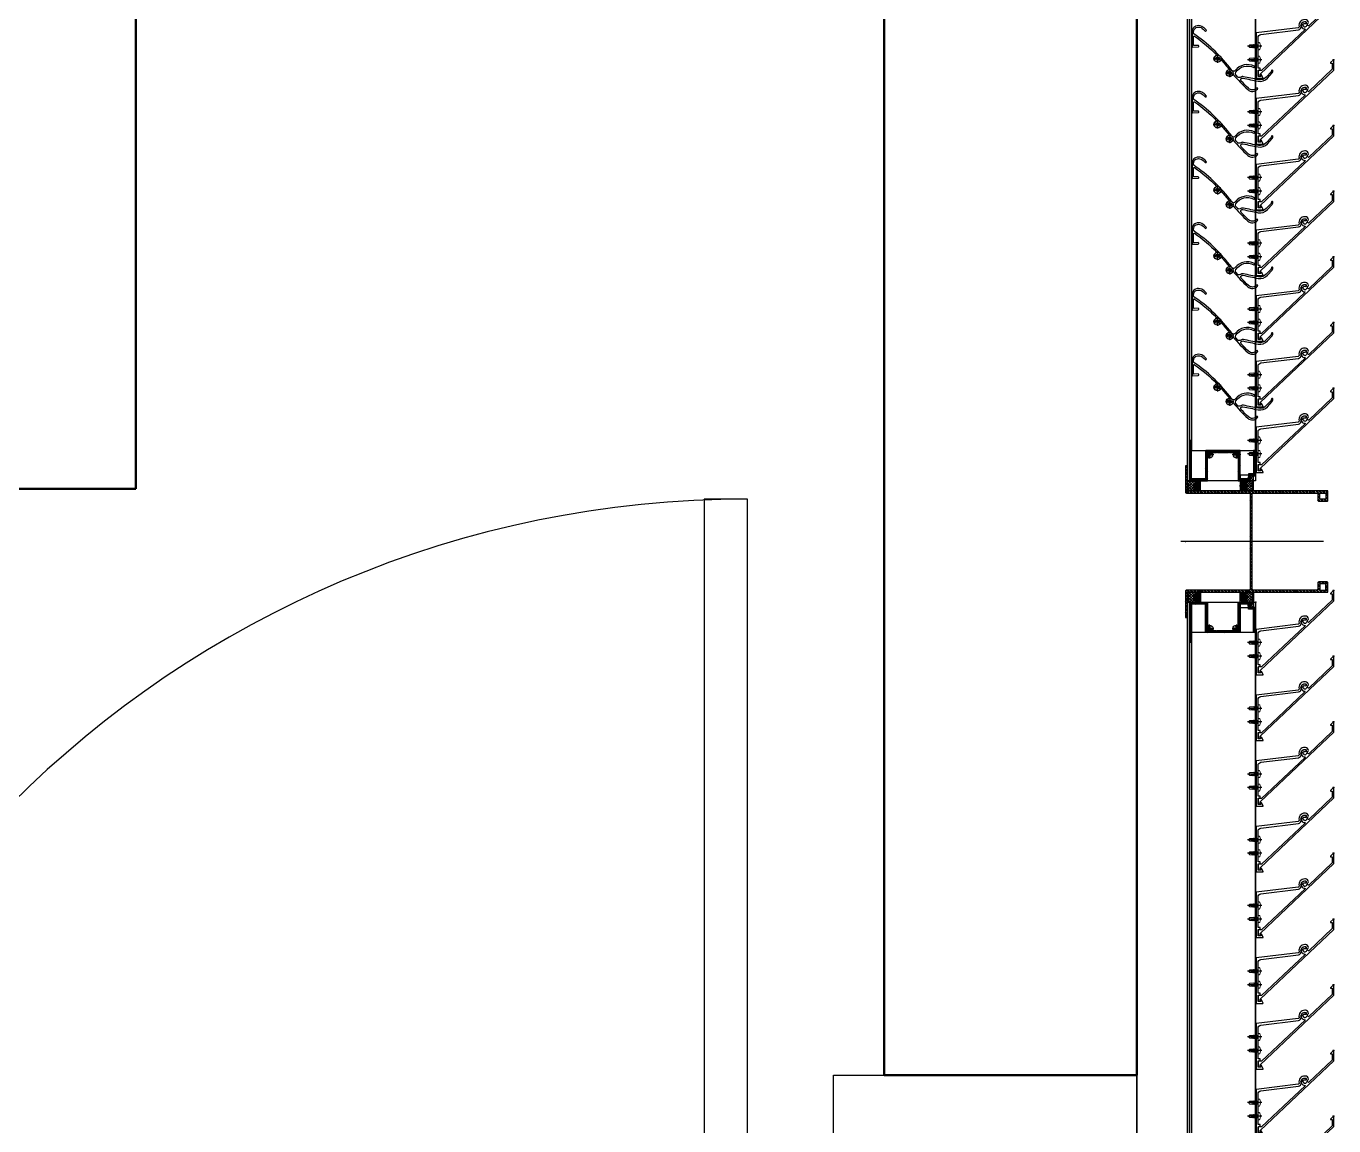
# Model space of a CAD drawing. Header units: millimetres. Extents: x -1379 to 1385823, y -4884429 to 548763.
# Drawn here: x 417951 to 419244, y -2335319 to -2334231 of the extents above; entities that cross this region are included whole.
import ezdxf

# ---------------------------------------------------------------- set-up
doc = ezdxf.new("R2010")
doc.units = ezdxf.units.MM
doc.set_wipeout_variables(frame=1)
doc.linetypes.add('CENTER', pattern=[50.8, 31.75, -6.35, 6.35, -6.35])
for name, color, linetype in [('000 - CONCRETE_COL_CUT_COLOR_5', 7, 'Continuous'), ('000 - CONCRETE_EX_BUILDING_MAIN_COLOR_1', 7, 'Continuous'), ('010 - ASPG_ACCESSORIES_MAIN_COLOR_1', 7, 'Continuous'), ('010 - ASPG_EXTR_DEF_SUB', 7, 'Continuous'), ('010 - ASPG_EXTR_MAIN_COLOR_2', 7, 'Continuous'), ('010 - ASPG_FASTERN_DEF_SUB', 7, 'Continuous'), ('010 - ASPG_FRAMING_CUT_COLOR_4', 7, 'Continuous'), ('010 - ASPG_FRAMING_DEF_SUB', 7, 'Continuous'), ('010 - ASPG_FRAMING_HATCH_', 7, 'Continuous'), ('010 - ASPG_FRAMING_MAIN_COLOR_2', 7, 'Continuous'), ('010 - ASPG_FRAMING_SUB_COLOR_2', 7, 'Continuous'), ('010 - ASPG_FRAMING_WIPEOUT_', 7, 'Continuous'), ('BOLT & SCREW', 7, 'Continuous'), ('Center Line', 7, 'CENTER')]:
    doc.layers.add(name, color=color, linetype=linetype)
for name, color, linetype, lineweight in [('12-GRID', 7, 'CENTER', 13), ('A-COLS-E', 7, 'Continuous', 35), ('A-DOOR-E', 7, 'Continuous', 35), ('A-FLOR-E', 7, 'Continuous', 35), ('SCREW', 7, 'Continuous', 5), ('WALL-E', 7, 'Continuous', 50)]:
    doc.layers.add(name, color=color, linetype=linetype, lineweight=lineweight)
pattern_1 = [(270, (1257419.24324, -520041.6224), (0.65495992507, -1.1344238721), [0.7562825814, -1.5125651628]), (30, (1257419.24324, -520041.6224), (0.65495992936, 1.1344238696), [0.7562825814, -1.5125651628]), (330, (1257419.24324, -520041.6224), (1.30991985442, -2.48e-09), [-1.5125651628, 0.7562825814])]
pattern_2 = [(315, (1257419.4929, -520021.6224), (1.3369313545, 1.3369313545), []), (45, (1257419.4929, -520021.6224), (-1.3369313545, 1.3369313545), [])]
pattern_3 = [(270, (1257419.4425, -520043.9224), (0.65495992507, -1.1344238721), [0.7562825814, -1.5125651628]), (30, (1257419.4425, -520043.9224), (0.65495992936, 1.1344238696), [0.7562825814, -1.5125651628]), (330, (1257419.4425, -520043.9224), (1.30991985442, -2.48e-09), [-1.5125651628, 0.7562825814])]
pattern_4 = [(315, (1257419.1929, -520023.9224), (1.3369313545, 1.3369313545), []), (45, (1257419.1929, -520023.9224), (-1.3369313545, 1.3369313545), [])]

# ---------------------------------------------------------------- blocks, each defined once
blk = doc.blocks.new('*U3530')
at = {"layer": '12-GRID', "color": 7, "linetype": 'CENTER'}
for p, q in [((0, -6.2), (0, 2.2)), ((-4.2, -2), (4.2, -2))]:
    blk.add_line(p, q, dxfattribs=at)
at = {"layer": 'BOLT & SCREW', "color": 7}
for p, q in [((-0.6, -1.8), (-1.8, -1.6)), ((-0.6, -2.2), (-1.8, -2.4)), ((-0.5, -1.8), (-0.9, -1.6)), ((-0.5, -2.2), (-0.9, -2.4)), ((-0.2, -1.4), (-0.4, -0.2)), ((-0.2, -1.5), (-0.4, -1.1)), ((-0.2, -2.5), (-0.4, -2.9)), ((-0.2, -2.6), (-0.4, -3.8)), ((0.2, -1.4), (0.4, -0.2)), ((0.2, -1.5), (0.4, -1.1)), ((0.4, -2.9), (0.2, -2.5)), ((0.2, -2.6), (0.4, -3.8)), ((0.5, -1.8), (0.9, -1.6)), ((0.5, -2.2), (0.9, -2.4)), ((0.6, -1.8), (1.8, -1.6)), ((0.6, -2.2), (1.8, -2.4))]:
    blk.add_line(p, q, dxfattribs=at)
for points in [[(-1.8, -1.6), (-0.9, -1.6, 0.414214), (-0.4, -1.1), (-0.4, -0.2), (0.4, -0.2), (0.4, -1.1, 0.414214), (0.9, -1.6), (1.8, -1.6), (1.8, -2.4), (0.9, -2.4, 0.414214), (0.4, -2.9), (0.4, -3.8), (-0.4, -3.8), (-0.4, -2.9, 0.414214), (-0.9, -2.4), (-1.8, -2.4)], [(0.2, -2.5, -0.414214), (0.5, -2.2), (0.6, -2.2), (0.6, -1.8), (0.5, -1.8, -0.414214), (0.2, -1.5), (0.2, -1.4), (-0.2, -1.4), (-0.2, -1.5, -0.414214), (-0.5, -1.8), (-0.6, -1.8), (-0.6, -2.2), (-0.5, -2.2, -0.414214), (-0.2, -2.5), (-0.2, -2.6), (0.2, -2.6)]]:
    blk.add_lwpolyline(points, format="xyb", close=True, dxfattribs=at)
blk.add_circle((0, -2), 3.5, dxfattribs=at)
blk = doc.blocks.new('000_ASPG_TYP_FILES_20260218-010703_FRAME_EXTR_')
at = {"layer": '010 - ASPG_FRAMING_HATCH_'}
h = blk.add_hatch(dxfattribs=at)
h.set_pattern_fill('ANSI32', scale=0.1, angle=180)
edge = h.paths.add_edge_path()
edge.add_line((2, 16), (2, 2))
edge.add_line((2, 2), (39.7, 2))
edge.add_arc((39.7, 1.7), 0.3, 0, 90, ccw=False)
edge.add_line((40, 1.7), (40, 0.3))
edge.add_arc((39.7, 0.3), 0.3, -90, 0, ccw=False)
edge.add_line((39.7, 0), (0.3, 0))
edge.add_arc((0.3, 0.3), 0.3, 180, 270, ccw=False)
edge.add_line((0, 0.3), (0, 17.7))
edge.add_arc((0.3, 17.7), 0.3, 90, 180, ccw=False)
edge.add_line((0.3, 18), (22.6, 18))
edge.add_arc((22.6, 18.5), 0.5, 270, 380.2095)
edge.add_arc((26.2, 19.8), 3.35, 182.0638, 200.2095, ccw=False)
edge.add_arc((23.6, 19.7), 0.76, 2.0638, 182.0638, ccw=False)
edge.add_arc((26.2, 19.8), 1.83, 182.0638, 447.9362)
edge.add_arc((26.3, 22.4), 0.76, 87.9362, 267.9362, ccw=False)
edge.add_arc((26.2, 19.8), 3.35, 69.7905, 87.9362, ccw=False)
edge.add_arc((27.5, 23.4), 0.5, 249.7905, 360)
edge.add_line((28, 23.4), (28, 26.7))
edge.add_line((28, 26.7), (28.5, 27.2))
edge.add_line((28.5, 27.2), (28, 27.7))
edge.add_line((28, 27.7), (28, 38.6))
edge.add_line((28, 38.6), (28.5, 39.1))
edge.add_line((28.5, 39.1), (28, 39.6))
edge.add_line((28, 39.6), (28, 42.9))
edge.add_arc((27.5, 42.9), 0.5, 0, 110.2095)
edge.add_arc((26.2, 46.5), 3.35, 272.0638, 290.2095, ccw=False)
edge.add_arc((26.3, 43.9), 0.76, 92.0638, 272.0638, ccw=False)
edge.add_arc((26.2, 46.5), 1.83, 272.0638, 537.9362)
edge.add_arc((23.6, 46.6), 0.76, 177.9362, 357.9362, ccw=False)
edge.add_arc((26.2, 46.5), 3.35, 159.7905, 177.9362, ccw=False)
edge.add_arc((22.6, 47.8), 0.5, 339.7905, 450)
edge.add_line((22.6, 48.3), (0.3, 48.3))
edge.add_arc((0.3, 48.6), 0.3, 180, 270, ccw=False)
edge.add_line((0, 48.6), (0, 60))
edge.add_arc((0.3, 60), 0.3, 90, 180, ccw=False)
edge.add_line((0.3, 60.3), (5, 60.3))
edge.add_line((5, 60.3), (5, 65))
edge.add_arc((5.3, 65), 0.3, 90, 180, ccw=False)
edge.add_line((5.3, 65.3), (30, 65.3))
edge.add_line((30, 65.3), (30, 63.6))
edge.add_arc((29.7, 63.6), 0.3, -90, 0, ccw=False)
edge.add_line((29.7, 63.3), (7.3, 63.3))
edge.add_arc((7.3, 63), 0.3, 90, 180)
edge.add_line((7, 63), (7, 58.3))
edge.add_line((7, 58.3), (2.3, 58.3))
edge.add_arc((2.3, 58), 0.3, 90, 180)
edge.add_line((2, 58), (2, 50.6))
edge.add_arc((2.3, 50.6), 0.3, 180, 270)
edge.add_line((2.3, 50.3), (29.7, 50.3))
edge.add_arc((29.7, 50), 0.3, 0, 90, ccw=False)
edge.add_line((30, 50), (30, 26.7))
edge.add_line((30, 26.7), (30, 16.3))
edge.add_arc((29.7, 16.3), 0.3, -90, 0, ccw=False)
edge.add_line((29.7, 16), (2, 16))
at = {"layer": '010 - ASPG_FRAMING_CUT_COLOR_4', "color": 7}
blk.add_lwpolyline([(2, 16), (2, 2), (39.7, 2, -0.414214), (40, 1.7), (40, 0.3, -0.414214), (39.7, 0), (0.3, 0, -0.414214), (0, 0.3), (0, 17.7, -0.414214), (0.3, 18), (22.6, 18, 0.52173), (23, 18.7, -0.079342), (22.8, 19.7, -1), (24.3, 19.8, 2.296346), (26.2, 21.7, -1), (26.3, 23.2, -0.079342), (27.3, 23, 0.52173), (28, 23.4), (28, 26.7), (28.5, 27.2), (28, 27.7), (28, 38.6), (28.5, 39.1), (28, 39.6), (28, 42.9, 0.52173), (27.3, 43.3, -0.079342), (26.3, 43.1, -1), (26.2, 44.6, 2.296346), (24.3, 46.5, -1), (22.8, 46.6, -0.079342), (23, 47.6, 0.52173), (22.6, 48.3), (0.3, 48.3, -0.414214), (0, 48.6), (0, 60, -0.414214), (0.3, 60.3), (5, 60.3), (5, 65, -0.414214), (5.3, 65.3), (30, 65.3), (30, 63.6, -0.414214), (29.7, 63.3), (7.3, 63.3, 0.414214), (7, 63), (7, 58.3), (2.3, 58.3, 0.414214), (2, 58), (2, 50.6, 0.414214), (2.3, 50.3), (29.7, 50.3, -0.414214), (30, 50), (30, 26.7), (30, 16.3, -0.414214), (29.7, 16)], format="xyb", close=True, dxfattribs=at)
at = {"color": 7}
for p in [(26.2, 48.5), (26.2, 21.8)]:
    blk.add_blockref('*U3530', p, dxfattribs=at)
blk = doc.blocks.new('*U3143')
at = {"layer": '010 - ASPG_FRAMING_HATCH_', "transparency": 33554585}
h = blk.add_hatch(dxfattribs=at)
h.set_pattern_fill('ANSI32', scale=0.25)
edge = h.paths.add_edge_path()
edge.add_line((2, -50), (2, -75))
edge.add_line((2, -75), (0, -75))
edge.add_line((0, -75), (0, -49))
edge.add_arc((1, -49), 1, 90, 180, ccw=False)
edge.add_line((1, -48), (63, -48))
edge.add_arc((63, -47), 1, 270, 360)
edge.add_line((64, -47), (64, 47))
edge.add_arc((63, 47), 1, 0, 90)
edge.add_line((63, 48), (1, 48))
edge.add_arc((1, 49), 1, 180, 270, ccw=False)
edge.add_line((0, 49), (0, 75))
edge.add_line((0, 75), (2, 75))
edge.add_line((2, 75), (2, 50))
edge.add_line((2, 50), (141, 50))
edge.add_line((141, 50), (141, 41))
edge.add_arc((140, 41), 1, 270, 360, ccw=False)
edge.add_line((140, 40), (132, 40))
edge.add_arc((132, 41), 1, 180, 270, ccw=False)
edge.add_line((131, 41), (131, 47))
edge.add_arc((130, 47), 1, 0, 90)
edge.add_line((130, 48), (67, 48))
edge.add_arc((67, 47), 1, 90, 180)
edge.add_line((66, 47), (66, -47))
edge.add_arc((67, -47), 1, 180, 270)
edge.add_line((67, -48), (130, -48))
edge.add_arc((130, -47), 1, 270, 360)
edge.add_line((131, -47), (131, -41))
edge.add_arc((132, -41), 1, 90, 180, ccw=False)
edge.add_line((132, -40), (140, -40))
edge.add_arc((140, -41), 1, 0, 90, ccw=False)
edge.add_line((141, -41), (141, -50))
edge.add_line((141, -50), (2, -50))
h.paths.add_polyline_path([(139, 48), (139, 42), (133, 42), (133, 48)], flags=16)
h.paths.add_polyline_path([(139, -48), (139, -42), (133, -42), (133, -48)], flags=16)
at = {"layer": '010 - ASPG_FRAMING_HATCH_'}
h = blk.add_hatch(dxfattribs=at)
h.set_pattern_fill('ANSI37', scale=0.595498, angle=-90)
h.set_pattern_definition(pattern_2)
edge = h.paths.add_edge_path()
edge.add_ellipse((57.8, 55), major_axis=(0, -5), ratio=0.644482, start_angle=0, end_angle=180)
edge.add_line((57.8, 60), (62, 60))
edge.add_arc((62, 60.3), 0.3, -90, 0)
edge.add_line((62.3, 60.3), (62.3, 61))
edge.add_line((62.3, 61), (61.8, 61.5))
edge.add_line((61.8, 61.5), (62.3, 62))
edge.add_line((62.3, 62), (61.8, 62.5))
edge.add_line((61.8, 62.5), (62.3, 63))
edge.add_line((62.3, 63), (61.8, 63.5))
edge.add_line((61.8, 63.5), (62.3, 64))
edge.add_line((62.3, 64), (62.3, 65))
edge.add_line((62.3, 65), (63.3, 65))
edge.add_line((63.3, 65), (63.8, 65.5))
edge.add_line((63.8, 65.5), (64.3, 65))
edge.add_line((64.3, 65), (64.8, 65.5))
edge.add_line((64.8, 65.5), (65.3, 65))
edge.add_line((65.3, 65), (65.8, 65.5))
edge.add_line((65.8, 65.5), (66.3, 65))
edge.add_line((66.3, 65), (67, 65))
edge.add_arc((67, 65.3), 0.3, -90, 0)
edge.add_line((67.3, 65.3), (67.3, 60))
edge.add_arc((77.2, 55), 11.1, 153.2037, 206.7963)
edge.add_line((67.3, 50), (57.8, 50))
h = blk.add_hatch(dxfattribs=at)
h.set_pattern_fill('ANSI37', scale=0.595498, angle=-90)
h.set_pattern_definition(pattern_4)
edge = h.paths.add_edge_path()
edge.add_ellipse((11.5, 55), major_axis=(0, -5), ratio=0.644482, start_angle=180, end_angle=360, ccw=False)
edge.add_line((11.5, 60), (2, 60))
edge.add_arc((-7.9, 55), 11.1, -26.7963, 26.7963, ccw=False)
edge.add_line((2, 50), (11.5, 50))
h = blk.add_hatch(dxfattribs=at)
h.set_pattern_fill('HONEY', scale=0.238199, angle=-90)
h.set_pattern_definition(pattern_3)
edge = h.paths.add_edge_path()
edge.add_ellipse((11.8, 55), major_axis=(0, -5), ratio=0.644482, start_angle=0, end_angle=360, ccw=False)
h = blk.add_hatch(dxfattribs=at)
h.set_pattern_fill('HONEY', scale=0.238199, angle=-90)
h.set_pattern_definition(pattern_1)
edge = h.paths.add_edge_path()
edge.add_ellipse((57.5, 55), major_axis=(0, -5), ratio=0.644482, start_angle=0, end_angle=360)
h = blk.add_hatch(dxfattribs=at)
h.set_pattern_fill('ANSI37', scale=0.595498, angle=-90)
h.set_pattern_definition(pattern_4)
edge = h.paths.add_edge_path()
edge.add_ellipse((11.5, -55), major_axis=(0, 5), ratio=0.644482, start_angle=0, end_angle=180)
edge.add_line((11.5, -60), (2, -60))
edge.add_arc((-7.9, -55), 11.1, 333.2037, 386.7963)
edge.add_line((2, -50), (11.5, -50))
h = blk.add_hatch(dxfattribs=at)
h.set_pattern_fill('HONEY', scale=0.238199, angle=-90)
h.set_pattern_definition(pattern_3)
edge = h.paths.add_edge_path()
edge.add_ellipse((11.8, -55), major_axis=(0, 5), ratio=0.644482, start_angle=0, end_angle=360)
h = blk.add_hatch(dxfattribs=at)
h.set_pattern_fill('HONEY', scale=0.238199, angle=-90)
h.set_pattern_definition(pattern_1)
edge = h.paths.add_edge_path()
edge.add_ellipse((57.5, -55), major_axis=(0, 5), ratio=0.644482, start_angle=0, end_angle=360, ccw=False)
h = blk.add_hatch(dxfattribs=at)
h.set_pattern_fill('ANSI37', scale=0.595498, angle=-90)
h.set_pattern_definition(pattern_2)
edge = h.paths.add_edge_path()
edge.add_ellipse((57.8, -55), major_axis=(0, 5), ratio=0.644482, start_angle=180, end_angle=360, ccw=False)
edge.add_line((57.8, -60), (62, -60))
edge.add_arc((62, -60.3), 0.3, 360, 450, ccw=False)
edge.add_line((62.3, -60.3), (62.3, -61))
edge.add_line((62.3, -61), (61.8, -61.5))
edge.add_line((61.8, -61.5), (62.3, -62))
edge.add_line((62.3, -62), (61.8, -62.5))
edge.add_line((61.8, -62.5), (62.3, -63))
edge.add_line((62.3, -63), (61.8, -63.5))
edge.add_line((61.8, -63.5), (62.3, -64))
edge.add_line((62.3, -64), (62.3, -65))
edge.add_line((62.3, -65), (63.3, -65))
edge.add_line((63.3, -65), (63.8, -65.5))
edge.add_line((63.8, -65.5), (64.3, -65))
edge.add_line((64.3, -65), (64.8, -65.5))
edge.add_line((64.8, -65.5), (65.3, -65))
edge.add_line((65.3, -65), (65.8, -65.5))
edge.add_line((65.8, -65.5), (66.3, -65))
edge.add_line((66.3, -65), (67, -65))
edge.add_arc((67, -65.3), 0.3, 360, 450, ccw=False)
edge.add_line((67.3, -65.3), (67.3, -60))
edge.add_arc((77.2, -55), 11.1, 153.2037, 206.7963, ccw=False)
edge.add_line((67.3, -50), (57.8, -50))
at = {"layer": '010 - ASPG_FASTERN_DEF_SUB', "color": 7}
blk.add_point((0, 0), dxfattribs=at)
at = {"layer": '010 - ASPG_FRAMING_CUT_COLOR_4', "color": 7}
blk.add_lwpolyline([(2, -50), (2, -75), (0, -75), (0, -49, -0.414214), (1, -48), (63, -48, 0.414214), (64, -47), (64, 47, 0.414214), (63, 48), (1, 48, -0.414214), (0, 49), (0, 75), (2, 75), (2, 50), (141, 50), (141, 41, -0.414214), (140, 40), (132, 40, -0.414214), (131, 41), (131, 47, 0.414214), (130, 48), (67, 48, 0.414214), (66, 47), (66, -47, 0.414214), (67, -48), (130, -48, 0.414214), (131, -47), (131, -41, -0.414214), (132, -40), (140, -40, -0.414214), (141, -41), (141, -50)], format="xyb", close=True, dxfattribs=at)
for points in [[(139, 48), (139, 42), (133, 42), (133, 48)], [(139, -48), (139, -42), (133, -42), (133, -48)]]:
    blk.add_lwpolyline(points, close=True, dxfattribs=at)
at = {"layer": '010 - ASPG_FRAMING_DEF_SUB', "color": 7, "transparency": 33554508}
blk.add_line((136.5, 0), (-4.5, 0), dxfattribs=at)
at = {"layer": '010 - ASPG_FRAMING_DEF_SUB', "color": 7, "transparency": 33554457}
for points in [[(54.3, 50), (67.3, 50), (67.3, 65.5), (54.3, 65.5)], [(2, 50), (15, 50), (15, 60), (2, 60)], [(2, -50), (15, -50), (15, -60), (2, -60)], [(54.3, -50), (67.3, -50), (67.3, -65.5), (54.3, -65.5)]]:
    blk.add_lwpolyline(points, close=True, dxfattribs=at)
at = {"layer": '010 - ASPG_FRAMING_SUB_COLOR_2', "color": 7}
for points in [[(57.5, 50), (67.3, 50, -0.238199), (67.3, 60), (67.3, 65.3, -0.414214), (67, 65), (66.3, 65), (65.8, 65.5), (65.3, 65), (64.8, 65.5), (64.3, 65), (63.8, 65.5), (63.3, 65), (62.3, 65), (62.3, 64), (61.8, 63.5), (62.3, 63), (61.8, 62.5), (62.3, 62), (61.8, 61.5), (62.3, 61), (62.3, 60.3, -0.414214), (62, 60), (57.5, 60)], [(11.8, 50), (2, 50, 0.238199), (2, 60), (11.8, 60)], [(11.8, -50), (2, -50, -0.238199), (2, -60), (11.8, -60)], [(57.5, -50), (67.3, -50, 0.238199), (67.3, -60), (67.3, -65.3, 0.414214), (67, -65), (66.3, -65), (65.8, -65.5), (65.3, -65), (64.8, -65.5), (64.3, -65), (63.8, -65.5), (63.3, -65), (62.3, -65), (62.3, -64), (61.8, -63.5), (62.3, -63), (61.8, -62.5), (62.3, -62), (61.8, -61.5), (62.3, -61), (62.3, -60.3, 0.414214), (62, -60), (57.5, -60)]]:
    blk.add_lwpolyline(points, format="xyb", dxfattribs=at)
at = {"layer": '010 - ASPG_FRAMING_SUB_COLOR_2', "color": 7, "extrusion": (0, 0, -1)}
for centre, major_axis in [((11.8, 55), (0, -5)), ((57.5, -55), (0, 5))]:
    blk.add_ellipse(centre, major_axis=major_axis, ratio=0.644482, dxfattribs=at)
at = {"layer": '010 - ASPG_FRAMING_SUB_COLOR_2', "color": 7}
for centre, major_axis in [((57.5, 55), (0, -5)), ((11.8, -55), (0, 5))]:
    blk.add_ellipse(centre, major_axis=major_axis, ratio=0.644482, dxfattribs=at)
blk = doc.blocks.new('PZG35-9D5')
at = {"layer": 'Center Line', "color": 7}
blk.add_line((0, 3.7), (0, -10.5), dxfattribs=at)
at = {"layer": 'SCREW', "color": 7}
for p, q in [((-1.4, 0), (-1.4, -1.1)), ((1.4, 0), (1.4, -0.6)), ((-1.9, -1.4), (1.9, -0.9)), ((-1.9, -1.4), (-1.4, -1.1)), ((-1.9, -1.4), (-1.4, -1.7)), ((-1.9, -2.7), (1.9, -2.2)), ((-1.9, -2.7), (-1.4, -2.4)), ((-1.9, -2.7), (-1.4, -3)), ((-1.9, -4), (-1.4, -3.7)), ((-1.9, -4), (-1, -3.9)), ((-1.9, -4), (-1.4, -4.3)), ((-1.4, -1.1), (1.4, -0.6)), ((-1.4, -1.7), (1.4, -1.2)), ((-1.4, -1.7), (-1.4, -2.4)), ((-1.4, -2.4), (1.4, -1.9)), ((-1.4, -3), (1.4, -2.5)), ((-1.4, -3), (-1.4, -3.7)), ((-1.4, -3.7), (-0.8, -3.6)), ((-1.4, -4.3), (-1.4, -8.1)), ((-1.4, -4.3), (-1.2, -4.3)), ((0, -9.5), (-1.4, -8.1)), ((0, -9.5), (1.4, -8.1)), ((0.6, -3.3), (1.4, -3.2)), ((0.7, -3.7), (1.9, -3.5)), ((0.7, -3.9), (1.4, -3.8)), ((0.7, -4.6), (1.4, -4.5)), ((0.7, -5), (1.9, -4.8)), ((0.7, -5.2), (1.4, -5.1)), ((1.9, -0.9), (1.4, -0.6)), ((1.9, -0.9), (1.4, -1.2)), ((1.4, -1.2), (1.4, -1.9)), ((1.9, -2.2), (1.4, -1.9)), ((1.9, -2.2), (1.4, -2.5)), ((1.4, -2.5), (1.4, -3.2)), ((1.9, -3.5), (1.4, -3.2)), ((1.9, -3.5), (1.4, -3.8)), ((1.4, -3.8), (1.4, -4.5)), ((1.9, -4.8), (1.4, -4.5)), ((1.9, -4.8), (1.4, -5.1)), ((1.4, -5.1), (1.4, -8.1))]:
    blk.add_line(p, q, dxfattribs=at)
blk.add_lwpolyline([(0, -9.5), (0.7, -5.2), (0.7, -3.6, 0.417657), (0.4, -3.3, 0.108102), (-0.8, -3.6), (-1.4, -4.7)], format="xyb", dxfattribs=at)
blk = doc.blocks.new('*U3139')
at = {"layer": 'SCREW', "color": 7}
blk.add_lwpolyline([(3, 1.8, 0.09906), (0.8, 2.5), (0.8, 2.3), (-0.8, 2.3), (-0.8, 2.5, 0.09906), (-3, 1.8, 0.266588), (-3.5, 1), (-3.5, 0.2, 0.414214), (-3.3, 0), (3.3, 0, 0.414214), (3.5, 0.2), (3.5, 1, 0.266588)], format="xyb", close=True, dxfattribs=at)
blk.add_blockref('PZG35-9D5', (0, 0), dxfattribs=at)
blk = doc.blocks.new('*U3144')
at = {"color": 7}
blk.add_point((0, 0), dxfattribs=at)
at = {"layer": '010 - ASPG_ACCESSORIES_MAIN_COLOR_1', "color": 7}
blk.add_lwpolyline([(-39.7, -0.6, 0.414214), (-40, -0.9), (-40, -7.4, 0.57735), (-39.7, -7.6), (-36.6, -5.8, 0.767327), (-36.8, -5.3), (-37.9, -5.3, -0.414214), (-38.2, -5), (-38.2, -2.8, -0.414214), (-38, -2.6), (-32.2, -2.6, -0.388879), (-32, -2.8), (-31.8, -4.3, 0.388879), (-31.3, -4.8), (-30.3, -4.8, 0.414214), (-30, -4.5), (-30, -2.9, -0.414214), (-29.7, -2.6), (0.4, -2.6, -0.378969), (3.4, -5.2), (8, -42.5, 0.446593), (11.6, -45.1, -0.489802), (16.1, -48.7), (16.1, -49.4, -0.18248), (15.8, -50, -0.267949), (15.3, -50.2, 1.122115), (15.1, -52.3, 0.405004), (18.1, -49.4), (18.1, -48.7, 0.489805), (11.2, -43.1, -0.446597), (9.9, -42.3), (4.9, -0.8, 0.364176), (4.6, -0.6)], format="xyb", close=True, dxfattribs=at)
at = {"layer": '010 - ASPG_EXTR_DEF_SUB', "color": 7}
for p in [(-40, -0.5), (43.4, -76.9), (43.4, -77.5)]:
    blk.add_point(p, dxfattribs=at)
at = {"layer": '010 - ASPG_EXTR_MAIN_COLOR_2', "color": 7}
blk.add_lwpolyline([(11.4, -48.2), (11.5, -47.4), (12.2, -47.6), (12.3, -46.8, -0.535538), (14.2, -49.2, 0.991572), (15.7, -49.6, 1.157025), (8.8, -48.8, -0.688558), (8.3, -49), (-17.1, -22.2), (-32.3, -6.1), (-32.3, -2.9, 0.414312), (-32.6, -2.6), (-37.5, -2.6, 0.414116), (-37.8, -2.9), (-37.8, -4.3, 0.414214), (-37.5, -4.6), (-36, -4.6, -0.205895), (-35.8, -4.7), (33.2, -77.5), (43.1, -77.5, 0.668179), (43.4, -77), (40.5, -74.2, 0.668179), (40, -74.4), (40, -76), (33.9, -76), (11.9, -52.8, -0.558354), (12.1, -52, 0.766275), (12, -50.4, -0.438583), (10.7, -48.1)], format="xyb", close=True, dxfattribs=at)
at = {"layer": 'SCREW', "color": 7, "rotation": 180}
for p in [(-21.6, -2.5), (-8.2, -2.5)]:
    blk.add_blockref('*U3139', p, dxfattribs=at)
blk = doc.blocks.new('*U3052')
at = {"color": 7}
blk.add_wipeout([(1440, 4), (60, 4), (60, 69.3), (1440, 69.3)], dxfattribs=at).dxf.layer = '010 - ASPG_FRAMING_WIPEOUT_'
blk.add_point((60, 69.5), dxfattribs=at)
at = {"layer": '010 - ASPG_FRAMING_MAIN_COLOR_2', "color": 7}
blk.add_lwpolyline([(1410, 69.3), (90, 69.3), (90, 6), (1410, 6)], close=True, dxfattribs=at)
at = {"layer": '010 - ASPG_FRAMING_SUB_COLOR_2', "color": 7}
for points in [[(1440, 4), (60, 4), (60, 69.3), (1440, 69.3)], [(60, 2), (60, 4), (1440, 4), (1440, 2)]]:
    blk.add_lwpolyline(points, close=True, dxfattribs=at)
at = {"color": 7, "rotation": 180}
for p in [(91.8, 69.3), (156.8, 69.3), (221.8, 69.3), (286.8, 69.3), (351.8, 69.3), (416.8, 69.3), (481.8, 69.3), (546.8, 69.3), (611.8, 69.3), (1001.8, 69.3), (1066.8, 69.3), (1131.8, 69.3), (1196.8, 69.3), (1261.8, 69.3), (1326.8, 69.3), (1391.8, 69.3)]:
    blk.add_blockref('*U3144', p, dxfattribs=at)
at = {"color": 7, "transparency": 33554559, "xscale": -1, "rotation": 270}
for p in [(0, 0), (1500, 0)]:
    blk.add_blockref('*U3143', p, dxfattribs=at)
at = {"color": 7}
blk.add_blockref('000_ASPG_TYP_FILES_20260218-010703_FRAME_EXTR_', (60, 4), dxfattribs=at)
at = {"color": 7, "xscale": -1}
blk.add_blockref('000_ASPG_TYP_FILES_20260218-010703_FRAME_EXTR_', (1440, 4), dxfattribs=at)
blk = doc.blocks.new('C-1-IV01_REV00_20260605-140059_LOPF_ASPG')
at = {"color": 7, "rotation": 270}
blk.add_blockref('*U3052', (16493, -4077), dxfattribs=at)
blk.add_blockref('*U3052', (16493, -5577), dxfattribs=at)
blk = doc.blocks.new('DPA_DR-SG-SW-HR - D4_1100x2150 mm-5618247-IV01 - LOWER ROOF LEVEL PLAN')
at = {"layer": '000 - CONCRETE_EX_BUILDING_MAIN_COLOR_1', "color": 7}
for p, q in [((472, 1106.35), (472, 76.35)), ((515, 1106.35), (472, 1106.35)), ((515, 76.35), (515, 1106.35))]:
    blk.add_line(p, q, dxfattribs=at)
blk.add_arc((515, 76.35), 1030, 90, 180, dxfattribs=at)
blk = doc.blocks.new('DPA_Rectangular - 300 x 700mm-V8-IV01 - LOWER ROOF LEVEL PLAN')
at = {"layer": '000 - CONCRETE_COL_CUT_COLOR_5', "lineweight": 9}
h = blk.add_hatch(dxfattribs=at)
h.set_pattern_fill('FP_9', style=0, pattern_type=2)
h.set_pattern_definition([(50, (-233076.46, 2313145.5), (728.7365, -63.75582), [76.2, -838.2]), (355, (-233076.5, 2313145.5), (-140.97162, 764.2276), [60.96, -670.56]), (100.451, (-233015.74, 2313140.2), (587.77, 700.46675), [64.76, -712.36]), (46.184, (-233076.5, 2313348.7), (1084.31624, -168.17096), [114.3, -1257.3]), (96.636, (-232986.1, 2313334.7), (949.6099, 989.70985), [97.14, -1068.54]), (351.184, (-233076.5, 2313348.7), (949.62055, 989.70115), [91.44, -1005.84]), (21, (-232974.86, 2313297.9), (606.45787, -409.06057), [76.2, -838.2]), (326, (-232974.9, 2313297.9), (247.20834, 736.75292), [60.96, -670.56]), (71.451, (-232924.3, 2313263.8), (853.66825, 327.68547), [64.76, -712.36]), (37.5, (-233076.46, 2313145.48), (12.354693, 338.22012), [33.528, -628.904, 33.528, -1320.292]), (37.5, (-233076.46, 2313145.48), (12.354693, 338.22012), [-695.96, -647.192, 33.528, -639.572]), (7.5, (-233076.46, 2313145.48), (267.278874, 400.722127), [33.528, -354.584, 33.528, -870.204]), (7.5, (-233076.46, 2313145.48), (267.278874, 400.722127), [-421.64, -613.664, 33.528, -223.012]), (327.5, (-233303.03, 2313145.48), (542.36333, -22.915345), [33.528, -220.472, 33.528, -1810.512]), (327.5, (-233303.03, 2313145.48), (542.36333, -22.915345), [-287.528, -758.952, 33.528, -1018.032]), (317.5, (-233404.63, 2313145.5), (592.51696, 101.70711), [33.528, -296.672, 33.528, -1239.52]), (317.5, (-233404.63, 2313145.5), (592.51696, 101.70711), [-363.728, -492.76, 33.528, -713.232])])
h.paths.add_polyline_path([(150, -350), (150, 350), (-150, 350), (-150, -350)])
at = {"layer": '000 - CONCRETE_COL_CUT_COLOR_5', "color": 7}
for p, q in [((-150, 350), (150, 350)), ((-150, -350), (-150, 350)), ((150, 350), (150, -350)), ((150, -350), (-150, -350))]:
    blk.add_line(p, q, dxfattribs=at)
blk = doc.blocks.new('C-1-IV01_REV00_20260605-145550_LOPF_EX')
at = {"layer": 'A-FLOR-E', "color": 7}
for p, q in [((16445, -1010), (16445, -6705)), ((16445, -6705), (16445, -1010)), ((16195, -6105), (16195, -1710)), ((15455, -1745), (15455, -5525)), ((15455, -5525), (10675, -5525))]:
    blk.add_line(p, q, dxfattribs=at)
at = {"layer": 'WALL-E', "color": 7}
for p, q in [((16195, -6105), (16195, -1710)), ((16195, -1710), (16195, -6105)), ((16445, -6105), (16445, -1710)), ((16445, -1710), (16445, -6105)), ((15455, -1885), (15455, -5525)), ((15455, -5525), (15455, -1885)), ((15455, -5525), (15315, -5525)), ((15315, -5525), (15455, -5525)), ((16445, -6105), (16195, -6105)), ((16195, -6105), (16445, -6105))]:
    blk.add_line(p, q, dxfattribs=at)
at = {"layer": 'A-COLS-E', "color": 7}
blk.add_blockref('DPA_Rectangular - 300 x 700mm-V8-IV01 - LOWER ROOF LEVEL PLAN', (16295, -6455), dxfattribs=at)
at = {"layer": 'A-DOOR-E', "color": 7}
blk.add_blockref('DPA_DR-SG-SW-HR - D4_1100x2150 mm-5618247-IV01 - LOWER ROOF LEVEL PLAN', (15545, -6641.4), dxfattribs=at)
blk = doc.blocks.new('*U3138')
at = {"layer": '12-GRID', "color": 7, "linetype": 'CENTER'}
for p, q in [((0, -6.2), (0, 2.2)), ((-4.2, -2), (4.2, -2))]:
    blk.add_line(p, q, dxfattribs=at)
at = {"layer": 'BOLT & SCREW', "color": 7}
for p, q in [((-0.6, -1.8), (-1.8, -1.6)), ((-0.6, -2.2), (-1.8, -2.4)), ((-0.5, -1.8), (-0.9, -1.6)), ((-0.5, -2.2), (-0.9, -2.4)), ((-0.2, -1.4), (-0.4, -0.2)), ((-0.2, -1.5), (-0.4, -1.1)), ((-0.2, -2.5), (-0.4, -2.9)), ((-0.2, -2.6), (-0.4, -3.8)), ((0.2, -1.4), (0.4, -0.2)), ((0.2, -1.5), (0.4, -1.1)), ((0.4, -2.9), (0.2, -2.5)), ((0.2, -2.6), (0.4, -3.8)), ((0.5, -1.8), (0.9, -1.6)), ((0.5, -2.2), (0.9, -2.4)), ((0.6, -1.8), (1.8, -1.6)), ((0.6, -2.2), (1.8, -2.4))]:
    blk.add_line(p, q, dxfattribs=at)
for points in [[(-1.8, -1.6), (-0.9, -1.6, 0.414214), (-0.4, -1.1), (-0.4, -0.2), (0.4, -0.2), (0.4, -1.1, 0.414214), (0.9, -1.6), (1.8, -1.6), (1.8, -2.4), (0.9, -2.4, 0.414214), (0.4, -2.9), (0.4, -3.8), (-0.4, -3.8), (-0.4, -2.9, 0.414214), (-0.9, -2.4), (-1.8, -2.4)], [(0.2, -2.5, -0.414214), (0.5, -2.2), (0.6, -2.2), (0.6, -1.8), (0.5, -1.8, -0.414214), (0.2, -1.5), (0.2, -1.4), (-0.2, -1.4), (-0.2, -1.5, -0.414214), (-0.5, -1.8), (-0.6, -1.8), (-0.6, -2.2), (-0.5, -2.2, -0.414214), (-0.2, -2.5), (-0.2, -2.6), (0.2, -2.6)]]:
    blk.add_lwpolyline(points, format="xyb", close=True, dxfattribs=at)
blk.add_circle((0, -2), 3.5, dxfattribs=at)
blk = doc.blocks.new('*U3025')
at = {"layer": '010 - ASPG_EXTR_DEF_SUB', "color": 7}
for p in [(0, 0), (65, 0), (130, 0), (195, 0), (260, 0), (325, 0)]:
    blk.add_point(p, dxfattribs=at)
at = {"layer": '010 - ASPG_EXTR_MAIN_COLOR_2', "color": 7}
for points in [[(30.8, 70.1, 0.433659), (30.5, 69.7), (30.8, 64, 0.082069), (30.9, 63.9, 0.720654), (32.3, 64, 0.079224), (32.3, 64.1), (32.1, 68.1, -0.433659), (32.5, 68.6), (40.9, 68.6, -0.607385), (41.4, 67.6, -0.045829), (22.8, 45.8, -0.560492), (22.3, 45.9, 0.31786), (19.2, 48.2, 0.953288), (19.1, 46.7, -2.423004), (17.3, 44.9, 0.952315), (15.7, 44.8, 0.300821), (17.9, 41.8, -0.560492), (18, 41.3, -0.019425), (8.6, 33.5, -0.552501), (8.1, 33.6, 0.344461), (5, 36.3, 0.952015), (4.9, 34.8, -2.423186), (3, 33, 0.952015), (1.5, 32.8, 0.2854), (3.5, 29.9, -0.553378), (3.6, 29.4, 0.030674), (-11.5, 15.1, 0.4171), (-10.9, 5.3, 0.935553), (-9.9, 6.4, -0.43441), (-10.2, 14.3, -0.014998), (-3.1, 21.5, -0.738349), (-0.1, 19.8, 0.004917), (-3.2, 4.8, 0.263611), (-0.1, -4.5), (5, -9.1, 0.125884), (6.3, -9.8, 0.044275), (7.1, -9.9, 1.107655), (7.1, -8.3, -0.215596), (6, -8), (0.9, -3.3, -0.263611), (-1.7, 4.5, -0.004855), (1.3, 19.3, 0.23396), (0.8, 22, -0.24081), (0.7, 24.9, -0.104157), (0.8, 25), (3, 26.9, -0.229021), (5.7, 26.9, -0.381721), (10.3, 9.1, 0.977382), (11.6, 8.4, 0.361105), (7.4, 27.5, -0.496126), (7.4, 30.7, 0.003188), (9.1, 31.9, -0.002827), (10.6, 33.1, 0.077048), (43.7, 68.4, -0.247674), (44, 68.6), (46, 68.6, -0.044131), (46.5, 68.5, -0.125846), (49, 67.2, -0.098851), (49.8, 66, -0.205828), (49.8, 61.2, -0.115116), (46.4, 57.2, 0.822373), (47.5, 56.1, 0.109185), (51.1, 60.6, 0.208323), (51.2, 66.6, 0.100528), (50, 68.3, 0.145116), (46.3, 70.1)], [(95.8, 70.1, 0.433659), (95.5, 69.7), (95.8, 64, 0.082069), (95.9, 63.9, 0.720654), (97.3, 64, 0.079224), (97.3, 64.1), (97.1, 68.1, -0.433659), (97.5, 68.6), (105.9, 68.6, -0.607385), (106.4, 67.6, -0.045829), (87.8, 45.8, -0.560492), (87.3, 45.9, 0.31786), (84.2, 48.2, 0.953288), (84.1, 46.7, -2.423004), (82.3, 44.9, 0.952315), (80.7, 44.8, 0.300821), (82.9, 41.8, -0.560492), (83, 41.3, -0.019425), (73.6, 33.5, -0.552501), (73.1, 33.6, 0.344461), (70, 36.3, 0.952015), (69.9, 34.8, -2.423186), (68, 33, 0.952015), (66.5, 32.8, 0.2854), (68.5, 29.9, -0.553378), (68.6, 29.4, 0.030674), (53.5, 15.1, 0.4171), (54.1, 5.3, 0.935553), (55.1, 6.4, -0.43441), (54.8, 14.3, -0.014998), (61.9, 21.5, -0.738349), (64.9, 19.8, 0.004917), (61.8, 4.8, 0.263611), (64.9, -4.5), (70, -9.1, 0.125884), (71.3, -9.8, 0.044275), (72.1, -9.9, 1.107655), (72.1, -8.3, -0.215596), (71, -8), (65.9, -3.3, -0.263611), (63.3, 4.5, -0.004855), (66.3, 19.3, 0.23396), (65.8, 22, -0.24081), (65.7, 24.9, -0.104157), (65.8, 25), (68, 26.9, -0.229021), (70.7, 26.9, -0.381721), (75.3, 9.1, 0.977382), (76.6, 8.4, 0.361105), (72.4, 27.5, -0.496126), (72.4, 30.7, 0.003188), (74.1, 31.9, -0.002827), (75.6, 33.1, 0.077048), (108.7, 68.4, -0.247674), (109, 68.6), (111, 68.6, -0.044131), (111.5, 68.5, -0.125846), (114, 67.2, -0.098851), (114.8, 66, -0.205828), (114.8, 61.2, -0.115116), (111.4, 57.2, 0.822373), (112.5, 56.1, 0.109185), (116.1, 60.6, 0.208323), (116.2, 66.6, 0.100528), (115, 68.3, 0.145116), (111.3, 70.1)], [(160.8, 70.1, 0.433659), (160.5, 69.7), (160.8, 64, 0.082069), (160.9, 63.9, 0.720654), (162.3, 64, 0.079224), (162.3, 64.1), (162.1, 68.1, -0.433659), (162.5, 68.6), (170.9, 68.6, -0.607385), (171.4, 67.6, -0.045829), (152.8, 45.8, -0.560492), (152.3, 45.9, 0.31786), (149.2, 48.2, 0.953288), (149.1, 46.7, -2.423004), (147.3, 44.9, 0.952315), (145.7, 44.8, 0.300821), (147.9, 41.8, -0.560492), (148, 41.3, -0.019425), (138.6, 33.5, -0.552501), (138.1, 33.6, 0.344461), (135, 36.3, 0.952015), (134.9, 34.8, -2.423186), (133, 33, 0.952015), (131.5, 32.8, 0.2854), (133.5, 29.9, -0.553378), (133.6, 29.4, 0.030674), (118.5, 15.1, 0.4171), (119.1, 5.3, 0.935553), (120.1, 6.4, -0.43441), (119.8, 14.3, -0.014998), (126.9, 21.5, -0.738349), (129.9, 19.8, 0.004917), (126.8, 4.8, 0.263611), (129.9, -4.5), (135, -9.1, 0.125884), (136.3, -9.8, 0.044275), (137.1, -9.9, 1.107655), (137.1, -8.3, -0.215596), (136, -8), (130.9, -3.3, -0.263611), (128.3, 4.5, -0.004855), (131.3, 19.3, 0.23396), (130.8, 22, -0.24081), (130.7, 24.9, -0.104157), (130.8, 25), (133, 26.9, -0.229021), (135.7, 26.9, -0.381721), (140.3, 9.1, 0.977382), (141.6, 8.4, 0.361105), (137.4, 27.5, -0.496126), (137.4, 30.7, 0.003188), (139.1, 31.9, -0.002827), (140.6, 33.1, 0.077048), (173.7, 68.4, -0.247674), (174, 68.6), (176, 68.6, -0.044131), (176.5, 68.5, -0.125846), (179, 67.2, -0.098851), (179.8, 66, -0.205828), (179.8, 61.2, -0.115116), (176.4, 57.2, 0.822373), (177.5, 56.1, 0.109185), (181.1, 60.6, 0.208323), (181.2, 66.6, 0.100528), (180, 68.3, 0.145116), (176.3, 70.1)], [(225.8, 70.1, 0.433659), (225.5, 69.7), (225.8, 64, 0.082069), (225.9, 63.9, 0.720654), (227.3, 64, 0.079224), (227.3, 64.1), (227.1, 68.1, -0.433659), (227.5, 68.6), (235.9, 68.6, -0.607385), (236.4, 67.6, -0.045829), (217.8, 45.8, -0.560492), (217.3, 45.9, 0.31786), (214.2, 48.2, 0.953288), (214.1, 46.7, -2.423004), (212.3, 44.9, 0.952315), (210.7, 44.8, 0.300821), (212.9, 41.8, -0.560492), (213, 41.3, -0.019425), (203.6, 33.5, -0.552501), (203.1, 33.6, 0.344461), (200, 36.3, 0.952015), (199.9, 34.8, -2.423186), (198, 33, 0.952015), (196.5, 32.8, 0.2854), (198.5, 29.9, -0.553378), (198.6, 29.4, 0.030674), (183.5, 15.1, 0.4171), (184.1, 5.3, 0.935553), (185.1, 6.4, -0.43441), (184.8, 14.3, -0.014998), (191.9, 21.5, -0.738349), (194.9, 19.8, 0.004917), (191.8, 4.8, 0.263611), (194.9, -4.5), (200, -9.1, 0.125884), (201.3, -9.8, 0.044275), (202.1, -9.9, 1.107655), (202.1, -8.3, -0.215596), (201, -8), (195.9, -3.3, -0.263611), (193.3, 4.5, -0.004855), (196.3, 19.3, 0.23396), (195.8, 22, -0.24081), (195.7, 24.9, -0.104157), (195.8, 25), (198, 26.9, -0.229021), (200.7, 26.9, -0.381721), (205.3, 9.1, 0.977382), (206.6, 8.4, 0.361105), (202.4, 27.5, -0.496126), (202.4, 30.7, 0.003188), (204.1, 31.9, -0.002827), (205.6, 33.1, 0.077048), (238.7, 68.4, -0.247674), (239, 68.6), (241, 68.6, -0.044131), (241.5, 68.5, -0.125846), (244, 67.2, -0.098851), (244.8, 66, -0.205828), (244.8, 61.2, -0.115116), (241.4, 57.2, 0.822373), (242.5, 56.1, 0.109185), (246.1, 60.6, 0.208323), (246.2, 66.6, 0.100528), (245, 68.3, 0.145116), (241.3, 70.1)], [(290.8, 70.1, 0.433659), (290.5, 69.7), (290.8, 64, 0.082069), (290.9, 63.9, 0.720654), (292.3, 64, 0.079224), (292.3, 64.1), (292.1, 68.1, -0.433659), (292.5, 68.6), (300.9, 68.6, -0.607385), (301.4, 67.6, -0.045829), (282.8, 45.8, -0.560492), (282.3, 45.9, 0.31786), (279.2, 48.2, 0.953288), (279.1, 46.7, -2.423004), (277.3, 44.9, 0.952315), (275.7, 44.8, 0.300821), (277.9, 41.8, -0.560492), (278, 41.3, -0.019425), (268.6, 33.5, -0.552501), (268.1, 33.6, 0.344461), (265, 36.3, 0.952015), (264.9, 34.8, -2.423186), (263, 33, 0.952015), (261.5, 32.8, 0.2854), (263.5, 29.9, -0.553378), (263.6, 29.4, 0.030674), (248.5, 15.1, 0.4171), (249.1, 5.3, 0.935553), (250.1, 6.4, -0.43441), (249.8, 14.3, -0.014998), (256.9, 21.5, -0.738349), (259.9, 19.8, 0.004917), (256.8, 4.8, 0.263611), (259.9, -4.5), (265, -9.1, 0.125884), (266.3, -9.8, 0.044275), (267.1, -9.9, 1.107655), (267.1, -8.3, -0.215596), (266, -8), (260.9, -3.3, -0.263611), (258.3, 4.5, -0.004855), (261.3, 19.3, 0.23396), (260.8, 22, -0.24081), (260.7, 24.9, -0.104157), (260.8, 25), (263, 26.9, -0.229021), (265.7, 26.9, -0.381721), (270.3, 9.1, 0.977382), (271.6, 8.4, 0.361105), (267.4, 27.5, -0.496126), (267.4, 30.7, 0.003188), (269.1, 31.9, -0.002827), (270.6, 33.1, 0.077048), (303.7, 68.4, -0.247674), (304, 68.6), (306, 68.6, -0.044131), (306.5, 68.5, -0.125846), (309, 67.2, -0.098851), (309.8, 66, -0.205828), (309.8, 61.2, -0.115116), (306.4, 57.2, 0.822373), (307.5, 56.1, 0.109185), (311.1, 60.6, 0.208323), (311.2, 66.6, 0.100528), (310, 68.3, 0.145116), (306.3, 70.1)], [(355.8, 70.1, 0.433659), (355.5, 69.7), (355.8, 64, 0.082069), (355.9, 63.9, 0.720654), (357.3, 64, 0.079224), (357.3, 64.1), (357.1, 68.1, -0.433659), (357.5, 68.6), (365.9, 68.6, -0.607385), (366.4, 67.6, -0.045829), (347.8, 45.8, -0.560492), (347.3, 45.9, 0.31786), (344.2, 48.2, 0.953288), (344.1, 46.7, -2.423004), (342.3, 44.9, 0.952315), (340.7, 44.8, 0.300821), (342.9, 41.8, -0.560492), (343, 41.3, -0.019425), (333.6, 33.5, -0.552501), (333.1, 33.6, 0.344461), (330, 36.3, 0.952015), (329.9, 34.8, -2.423186), (328, 33, 0.952015), (326.5, 32.8, 0.2854), (328.5, 29.9, -0.553378), (328.6, 29.4, 0.030674), (313.5, 15.1, 0.4171), (314.1, 5.3, 0.935553), (315.1, 6.4, -0.43441), (314.8, 14.3, -0.014998), (321.9, 21.5, -0.738349), (324.9, 19.8, 0.004917), (321.8, 4.8, 0.263611), (324.9, -4.5), (330, -9.1, 0.125884), (331.3, -9.8, 0.044275), (332.1, -9.9, 1.107655), (332.1, -8.3, -0.215596), (331, -8), (325.9, -3.3, -0.263611), (323.3, 4.5, -0.004855), (326.3, 19.3, 0.23396), (325.8, 22, -0.24081), (325.7, 24.9, -0.104157), (325.8, 25), (328, 26.9, -0.229021), (330.7, 26.9, -0.381721), (335.3, 9.1, 0.977382), (336.6, 8.4, 0.361105), (332.4, 27.5, -0.496126), (332.4, 30.7, 0.003188), (334.1, 31.9, -0.002827), (335.6, 33.1, 0.077048), (368.7, 68.4, -0.247674), (369, 68.6), (371, 68.6, -0.044131), (371.5, 68.5, -0.125846), (374, 67.2, -0.098851), (374.8, 66, -0.205828), (374.8, 61.2, -0.115116), (371.4, 57.2, 0.822373), (372.5, 56.1, 0.109185), (376.1, 60.6, 0.208323), (376.2, 66.6, 0.100528), (375, 68.3, 0.145116), (371.3, 70.1)]]:
    blk.add_lwpolyline(points, format="xyb", close=True, dxfattribs=at)
at = {"color": 7, "rotation": 179.999999999989}
for p in [(19.1, 42.9), (84.1, 42.9), (149.1, 42.9), (214.1, 42.9), (279.1, 42.9), (344.1, 42.9), (4.9, 30.9), (69.9, 30.9), (134.9, 30.9), (199.9, 30.9), (264.9, 30.9), (329.9, 30.9)]:
    blk.add_blockref('*U3138', p, dxfattribs=at)

msp = doc.modelspace()

# ---------------------------------------------------------------- block references
at = {"color": 7}
msp.add_blockref('C-1-IV01_REV00_20260605-145550_LOPF_EX', (402604.3, -2329164.2), dxfattribs=at)

# ---------------------------------------------------------------- next in the draw order: block references
msp.add_blockref('C-1-IV01_REV00_20260605-140059_LOPF_ASPG', (402604.3, -2329164.2), dxfattribs=at)

# ---------------------------------------------------------------- next in the draw order: block references
at = {"color": 7, "rotation": 90}
msp.add_blockref('*U3025', (419174, -2334607.7), dxfattribs=at)

doc.saveas('drawing.dxf')
